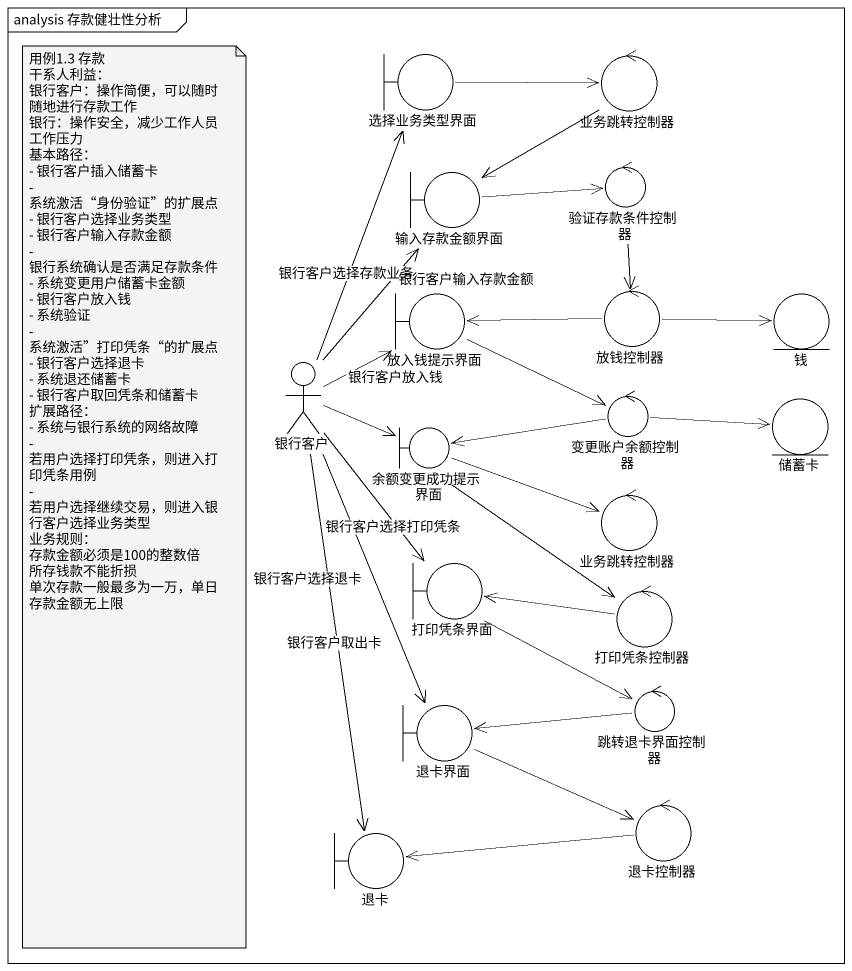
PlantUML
@startuml
mainframe analysis 存款健壮性分析
boundary 选择业务类型界面
control 业务跳转控制器
boundary 输入存款金额界面
control 验证存款条件控制器
boundary 放入钱提示界面
control 放钱控制器
entity 钱
actor 银行客户
control 变更账户余额控制器
entity 储蓄卡
boundary 余额变更成功提示界面
control "业务跳转控制器" as 业务跳转控制器_2
boundary 打印凭条界面
control 打印凭条控制器
control 跳转退卡界面控制器
boundary 退卡界面
control 退卡控制器
boundary 退卡
选择业务类型界面 -right-> 业务跳转控制器
业务跳转控制器 --> 输入存款金额界面
输入存款金额界面 -right-> 验证存款条件控制器
验证存款条件控制器 --> 放钱控制器
放入钱提示界面 -right-> 变更账户余额控制器
放钱控制器 -left-> 放入钱提示界面
放钱控制器 -right-> 钱
银行客户 -up-> 选择业务类型界面 : 银行客户选择存款业务
银行客户 -up-> 输入存款金额界面 : 银行客户输入存款金额
银行客户 -up-> 放入钱提示界面 : 银行客户放入钱
银行客户 -right-> 余额变更成功提示界面
银行客户 --> 打印凭条界面 : 银行客户选择打印凭条
银行客户 --> 退卡界面 : 银行客户选择退卡
银行客户 --> 退卡 : 银行客户取出卡
变更账户余额控制器 -right-> 储蓄卡
变更账户余额控制器 -left-> 余额变更成功提示界面
余额变更成功提示界面 -right-> 业务跳转控制器_2
余额变更成功提示界面 --> 打印凭条控制器
打印凭条界面 --> 跳转退卡界面控制器
打印凭条控制器 -left-> 打印凭条界面
跳转退卡界面控制器 -left-> 退卡界面
退卡界面 -right-> 退卡控制器
退卡控制器 -left-> 退卡
note as N1
  用例1.3 存款
  干系人利益：
  银行客户：操作简便，可以随时随地进行存款工作
  银行：操作安全，减少工作人员工作压力
  基本路径：
  - 银行客户插入储蓄卡
  - 系统激活“身份验证”的扩展点
  - 银行客户选择业务类型
  - 银行客户输入存款金额
  - 银行系统确认是否满足存款条件
  - 系统变更用户储蓄卡金额
  - 银行客户放入钱
  - 系统验证
  - 系统激活”打印凭条“的扩展点
  - 银行客户选择退卡
  - 系统退还储蓄卡
  - 银行客户取回凭条和储蓄卡
  扩展路径：
  - 系统与银行系统的网络故障
  - 若用户选择打印凭条，则进入打印凭条用例
  - 若用户选择继续交易，则进入银行客户选择业务类型
  业务规则：
  存款金额必须是100的整数倍
  所存钱款不能折损
  单次存款一般最多为一万，单日存款金额无上限
end note
@enduml
